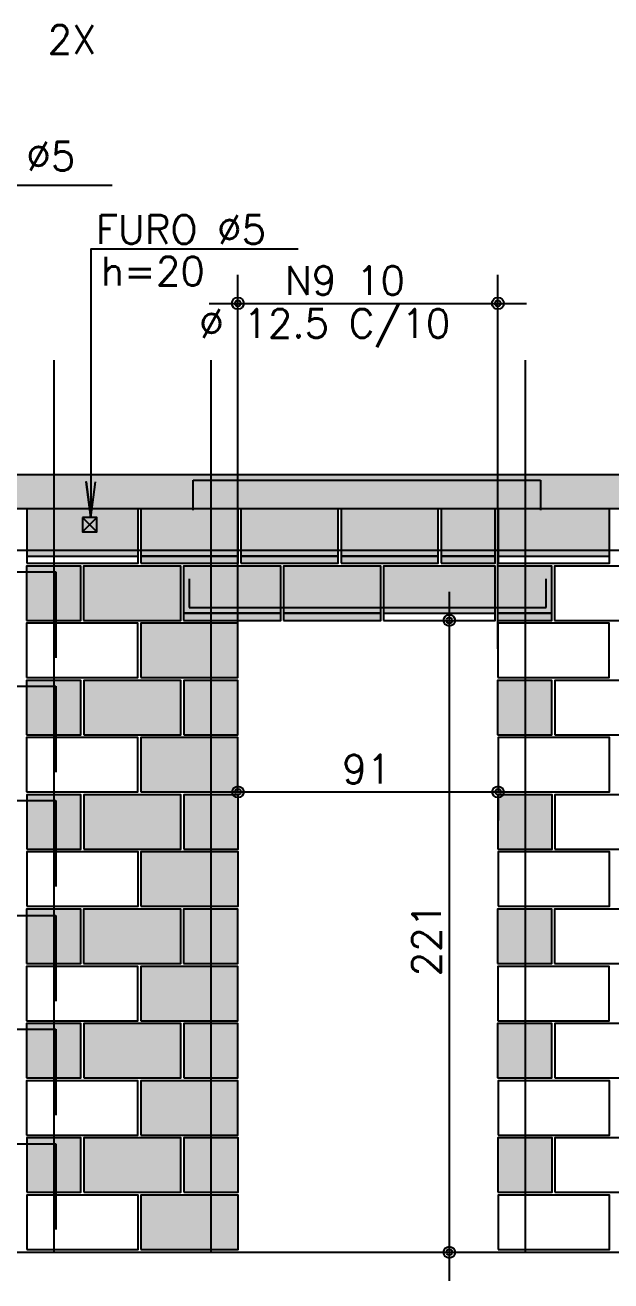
# Model space of a CAD drawing. Extents: x -2 to 121, y -2 to 61.
# Drawn here: x 76.7 to 80.8, y 28.81 to 37.6 of the extents above; entities that cross this region are included whole.
import ezdxf

# ---------------------------------------------------------------- set-up
doc = ezdxf.new("R2010")
doc.units = 0
doc.header["$MEASUREMENT"] = 0
for name, color, linetype in [('PENA_01', 1, 'CONTINUOUS'), ('PENA_02', 2, 'CONTINUOUS'), ('PENA_03', 3, 'CONTINUOUS'), ('PENA_05', 5, 'CONTINUOUS'), ('PENA_09', 254, 'CONTINUOUS'), ('PENA_11', 252, 'CONTINUOUS'), ('PENA_21', 100, 'CONTINUOUS'), ('PENA_23', 50, 'CONTINUOUS')]:
    doc.layers.add(name, color=color, linetype=linetype)
doc.styles.get("Standard").update_dxf_attribs({"font": 'ROMANS.SHX'})

msp = doc.modelspace()

# ---------------------------------------------------------------- linework, layer by layer
at = {"layer": 'PENA_01', "linetype": 'Continuous'}
for p, q in [((78.188963, 33.233397), (78.188963, 35.850789)), ((80.008963, 33.233397), (80.008963, 35.850789)), ((77.988963, 35.650789), (80.208963, 35.650789)), ((77.101096, 34.153397), (77.201096, 34.053397)), ((77.201096, 34.153397), (77.101096, 34.053397)), ((76.711096, 33.883397), (77.491096, 33.883397)), ((77.511096, 33.883397), (78.191096, 33.883397)), ((78.211096, 33.883397), (78.891096, 33.883397)), ((78.911096, 33.883397), (79.591096, 33.883397)), ((79.611096, 33.883397), (79.991096, 33.883397)), ((80.011096, 33.883397), (80.791096, 33.883397)), ((79.669108, 33.633397), (79.669108, 28.813397)), ((77.808963, 33.483397), (78.488963, 33.483397)), ((78.508963, 33.483397), (79.188963, 33.483397)), ((79.208963, 33.483397), (79.988963, 33.483397)), ((80.006424, 33.483397), (80.386424, 33.483397)), ((79.798963, 33.433397), (79.869108, 33.433397)), ((77.99003, 32.233397), (80.21003, 32.233397)), ((78.19003, 32.223397), (78.19003, 32.033397)), ((80.01003, 32.223397), (80.01003, 32.033397)), ((79.700585, 29.013397), (79.869108, 29.013397))]:
    msp.add_line(p, q, dxfattribs=at)
msp.add_lwpolyline([(77.101096, 34.153397), (77.101096, 34.053397), (77.201096, 34.053397), (77.201096, 34.153397), (77.101096, 34.153397)], dxfattribs=at)
at = {"layer": 'PENA_02', "linetype": 'Continuous'}
msp.add_line((72.611096, 29.013397), (83.791096, 29.013397), dxfattribs=at)
for points in [[(72.611096, 34.213397), (72.611096, 34.453397), (83.791096, 34.453397), (83.791096, 34.213397), (72.611096, 34.213397)], [(76.711096, 33.833397), (77.491096, 33.833397), (77.491096, 34.213397), (76.711096, 34.213397), (76.711096, 33.833397)], [(77.511096, 33.833397), (78.191096, 33.833397), (78.191096, 34.213397), (77.511096, 34.213397), (77.511096, 33.833397)], [(78.211096, 33.833397), (78.891096, 33.833397), (78.891096, 34.213397), (78.211096, 34.213397), (78.211096, 33.833397)], [(78.911096, 33.833397), (79.591096, 33.833397), (79.591096, 34.213397), (78.911096, 34.213397), (78.911096, 33.833397)], [(79.611096, 33.833397), (79.991096, 33.833397), (79.991096, 34.213397), (79.611096, 34.213397), (79.611096, 33.833397)], [(80.011096, 33.833397), (80.791096, 33.833397), (80.791096, 34.213397), (80.011096, 34.213397), (80.011096, 33.833397)], [(76.708963, 33.433397), (77.088963, 33.433397), (77.088963, 33.813397), (76.708963, 33.813397), (76.708963, 33.433397)], [(77.108963, 33.433397), (77.788963, 33.433397), (77.788963, 33.813397), (77.108963, 33.813397), (77.108963, 33.433397)], [(77.808963, 33.433397), (78.488963, 33.433397), (78.488963, 33.813397), (77.808963, 33.813397), (77.808963, 33.433397)], [(78.508963, 33.433397), (79.188963, 33.433397), (79.188963, 33.813397), (78.508963, 33.813397), (78.508963, 33.433397)], [(79.208963, 33.433397), (79.988963, 33.433397), (79.988963, 33.813397), (79.208963, 33.813397), (79.208963, 33.433397)], [(80.006424, 33.433397), (80.386424, 33.433397), (80.386424, 33.813397), (80.006424, 33.813397), (80.006424, 33.433397)], [(80.406424, 33.433397), (81.186424, 33.433397), (81.186424, 33.813397), (80.406424, 33.813397), (80.406424, 33.433397)], [(76.708963, 33.033397), (77.488963, 33.033397), (77.488963, 33.413397), (76.708963, 33.413397), (76.708963, 33.033397)], [(77.508963, 33.033397), (78.188963, 33.033397), (78.188963, 33.413397), (77.508963, 33.413397), (77.508963, 33.033397)], [(80.008963, 33.033397), (80.788963, 33.033397), (80.788963, 33.413397), (80.008963, 33.413397), (80.008963, 33.033397)], [(76.71003, 32.633397), (77.09003, 32.633397), (77.09003, 33.013397), (76.71003, 33.013397), (76.71003, 32.633397)], [(77.11003, 32.633397), (77.79003, 32.633397), (77.79003, 33.013397), (77.11003, 33.013397), (77.11003, 32.633397)], [(77.81003, 32.633397), (78.19003, 32.633397), (78.19003, 33.013397), (77.81003, 33.013397), (77.81003, 32.633397)], [(80.00749, 32.633397), (80.38749, 32.633397), (80.38749, 33.013397), (80.00749, 33.013397), (80.00749, 32.633397)], [(80.40749, 32.633397), (81.18749, 32.633397), (81.18749, 33.013397), (80.40749, 33.013397), (80.40749, 32.633397)], [(76.71003, 32.233397), (77.49003, 32.233397), (77.49003, 32.613397), (76.71003, 32.613397), (76.71003, 32.233397)], [(77.51003, 32.233397), (78.19003, 32.233397), (78.19003, 32.613397), (77.51003, 32.613397), (77.51003, 32.233397)], [(80.01003, 32.233397), (80.79003, 32.233397), (80.79003, 32.613397), (80.01003, 32.613397), (80.01003, 32.233397)], [(76.711096, 31.833397), (77.091096, 31.833397), (77.091096, 32.213397), (76.711096, 32.213397), (76.711096, 31.833397)], [(77.111096, 31.833397), (77.791096, 31.833397), (77.791096, 32.213397), (77.111096, 32.213397), (77.111096, 31.833397)], [(77.811096, 31.833397), (78.191096, 31.833397), (78.191096, 32.213397), (77.811096, 32.213397), (77.811096, 31.833397)], [(80.008556, 31.833397), (80.388556, 31.833397), (80.388556, 32.213397), (80.008556, 32.213397), (80.008556, 31.833397)], [(80.408556, 31.833397), (81.188556, 31.833397), (81.188556, 32.213397), (80.408556, 32.213397), (80.408556, 31.833397)], [(76.711096, 31.433397), (77.491096, 31.433397), (77.491096, 31.813397), (76.711096, 31.813397), (76.711096, 31.433397)], [(77.511096, 31.433397), (78.191096, 31.433397), (78.191096, 31.813397), (77.511096, 31.813397), (77.511096, 31.433397)], [(80.011096, 31.433397), (80.791096, 31.433397), (80.791096, 31.813397), (80.011096, 31.813397), (80.011096, 31.433397)], [(76.708963, 31.033397), (77.088963, 31.033397), (77.088963, 31.413397), (76.708963, 31.413397), (76.708963, 31.033397)], [(77.108963, 31.033397), (77.788963, 31.033397), (77.788963, 31.413397), (77.108963, 31.413397), (77.108963, 31.033397)], [(77.808963, 31.033397), (78.188963, 31.033397), (78.188963, 31.413397), (77.808963, 31.413397), (77.808963, 31.033397)], [(80.006424, 31.033397), (80.386424, 31.033397), (80.386424, 31.413397), (80.006424, 31.413397), (80.006424, 31.033397)], [(80.406424, 31.033397), (81.186424, 31.033397), (81.186424, 31.413397), (80.406424, 31.413397), (80.406424, 31.033397)], [(76.708963, 30.633397), (77.488963, 30.633397), (77.488963, 31.013397), (76.708963, 31.013397), (76.708963, 30.633397)], [(77.508963, 30.633397), (78.188963, 30.633397), (78.188963, 31.013397), (77.508963, 31.013397), (77.508963, 30.633397)], [(80.008963, 30.633397), (80.788963, 30.633397), (80.788963, 31.013397), (80.008963, 31.013397), (80.008963, 30.633397)], [(76.71003, 30.233397), (77.09003, 30.233397), (77.09003, 30.613397), (76.71003, 30.613397), (76.71003, 30.233397)], [(77.11003, 30.233397), (77.79003, 30.233397), (77.79003, 30.613397), (77.11003, 30.613397), (77.11003, 30.233397)], [(77.81003, 30.233397), (78.19003, 30.233397), (78.19003, 30.613397), (77.81003, 30.613397), (77.81003, 30.233397)], [(80.00749, 30.233397), (80.38749, 30.233397), (80.38749, 30.613397), (80.00749, 30.613397), (80.00749, 30.233397)], [(80.40749, 30.233397), (81.18749, 30.233397), (81.18749, 30.613397), (80.40749, 30.613397), (80.40749, 30.233397)], [(76.71003, 29.833397), (77.49003, 29.833397), (77.49003, 30.213397), (76.71003, 30.213397), (76.71003, 29.833397)], [(77.51003, 29.833397), (78.19003, 29.833397), (78.19003, 30.213397), (77.51003, 30.213397), (77.51003, 29.833397)], [(80.01003, 29.833397), (80.79003, 29.833397), (80.79003, 30.213397), (80.01003, 30.213397), (80.01003, 29.833397)], [(76.711096, 29.433397), (77.091096, 29.433397), (77.091096, 29.813397), (76.711096, 29.813397), (76.711096, 29.433397)], [(77.111096, 29.433397), (77.791096, 29.433397), (77.791096, 29.813397), (77.111096, 29.813397), (77.111096, 29.433397)], [(77.811096, 29.433397), (78.191096, 29.433397), (78.191096, 29.813397), (77.811096, 29.813397), (77.811096, 29.433397)], [(80.008556, 29.433397), (80.388556, 29.433397), (80.388556, 29.813397), (80.008556, 29.813397), (80.008556, 29.433397)], [(80.408556, 29.433397), (81.188556, 29.433397), (81.188556, 29.813397), (80.408556, 29.813397), (80.408556, 29.433397)], [(76.711096, 29.033397), (77.491096, 29.033397), (77.491096, 29.413397), (76.711096, 29.413397), (76.711096, 29.033397)], [(77.511096, 29.033397), (78.191096, 29.033397), (78.191096, 29.413397), (77.511096, 29.413397), (77.511096, 29.033397)], [(80.011096, 29.033397), (80.791096, 29.033397), (80.791096, 29.413397), (80.011096, 29.413397), (80.011096, 29.033397)]]:
    msp.add_lwpolyline(points, dxfattribs=at)
for centre, radius in [((78.188963, 35.650789), 0.041625), ((78.188963, 35.650789), 0.02075), ((80.008963, 35.650789), 0.041625), ((80.008963, 35.650789), 0.02075), ((79.669108, 33.433397), 0.04), ((79.669108, 33.433397), 0.02), ((78.19003, 32.233397), 0.04), ((78.19003, 32.233397), 0.02), ((80.01003, 32.233397), 0.04), ((80.01003, 32.233397), 0.02), ((79.669108, 29.013397), 0.04), ((79.669108, 29.013397), 0.02)]:
    msp.add_circle(centre, radius, dxfattribs=at)
at = {"layer": 'PENA_03', "linetype": 'Continuous'}
for p, q in [((79.598963, 33.433397), (79.598963, 33.433397)), ((78.188963, 33.033397), (78.188963, 33.033397)), ((80.008963, 33.033397), (80.008963, 33.033397)), ((78.19003, 32.423397), (78.19003, 32.423397)), ((80.01003, 32.423397), (80.01003, 32.423397)), ((79.500585, 29.013397), (79.500585, 29.013397))]:
    msp.add_line(p, q, dxfattribs=at)
for points in [[(77.310119, 36.475972), (75.860127, 36.475972), (75.860127, 34.153628), (75.827496, 34.401489), (75.860127, 34.153628), (75.892759, 34.401489)], [(78.612144, 36.031102), (77.160127, 36.031102), (77.160127, 34.153628), (77.127496, 34.401489), (77.160127, 34.153628), (77.192759, 34.401489)]]:
    msp.add_lwpolyline(points, dxfattribs=at)
at = {"layer": 'PENA_05', "linetype": 'Continuous'}
for p, q in [((77.876831, 34.203397), (77.876831, 34.413397)), ((77.876831, 34.413397), (80.306424, 34.413397)), ((80.306424, 34.413397), (80.306424, 34.203397)), ((83.691096, 33.923397), (72.711096, 33.923397)), ((76.494032, 33.772453), (76.914032, 33.772453)), ((76.914032, 33.772453), (76.914032, 33.172453)), ((77.848963, 33.723397), (77.848963, 33.523397)), ((80.346424, 33.523397), (80.346424, 33.723397)), ((77.848963, 33.523397), (80.346424, 33.523397)), ((76.494032, 32.972453), (76.914032, 32.972453)), ((76.914032, 32.972453), (76.914032, 32.372453)), ((76.494032, 32.172453), (76.914032, 32.172453)), ((76.914032, 32.172453), (76.914032, 31.572453)), ((76.494032, 31.370081), (76.914032, 31.370081)), ((76.914032, 31.370081), (76.914032, 30.770081)), ((76.494032, 30.573319), (76.914032, 30.573319)), ((76.914032, 30.573319), (76.914032, 29.973319)), ((76.494032, 29.772453), (76.914032, 29.772453)), ((76.914032, 29.772453), (76.914032, 29.172453))]:
    msp.add_line(p, q, dxfattribs=at)
for points in [[(76.901096, 35.253397), (76.901096, 29.013397)], [(78.001096, 35.253397), (78.001096, 29.013397)], [(80.201096, 35.253397), (80.201096, 29.013397)]]:
    msp.add_lwpolyline(points, dxfattribs=at)
at = {"layer": 'PENA_09', "linetype": 'Continuous'}
for points in [[(76.711096, 33.883397), (77.491096, 33.883397), (77.491096, 34.213397), (76.711096, 34.213397), (76.711096, 33.883397)], [(77.511096, 33.883397), (78.191096, 33.883397), (78.191096, 34.213397), (77.511096, 34.213397), (77.511096, 33.883397)], [(78.211096, 33.883397), (78.891096, 33.883397), (78.891096, 34.213397), (78.211096, 34.213397), (78.211096, 33.883397)], [(78.911096, 33.883397), (79.591096, 33.883397), (79.591096, 34.213397), (78.911096, 34.213397), (78.911096, 33.883397)], [(79.611096, 33.883397), (79.991096, 33.883397), (79.991096, 34.213397), (79.611096, 34.213397), (79.611096, 33.883397)], [(80.011096, 33.883397), (80.791096, 33.883397), (80.791096, 34.213397), (80.011096, 34.213397), (80.011096, 33.883397)], [(77.808963, 33.483397), (78.488963, 33.483397), (78.488963, 33.813397), (77.808963, 33.813397), (77.808963, 33.483397)], [(78.508963, 33.483397), (79.188963, 33.483397), (79.188963, 33.813397), (78.508963, 33.813397), (78.508963, 33.483397)], [(79.208963, 33.483397), (79.988963, 33.483397), (79.988963, 33.813397), (79.208963, 33.813397), (79.208963, 33.483397)], [(80.006424, 33.483397), (80.386424, 33.483397), (80.386424, 33.813397), (80.006424, 33.813397), (80.006424, 33.483397)]]:
    msp.add_lwpolyline(points, dxfattribs=at)
for points in [[(76.711096, 33.883397), (77.491096, 33.883397), (77.491096, 34.213397)], [(76.711096, 33.883397), (77.491096, 34.213397), (76.711096, 34.213397)], [(76.711096, 33.883397), (76.711096, 34.213397), (76.711096, 33.883397)], [(77.511096, 33.883397), (78.191096, 33.883397), (78.191096, 34.213397)], [(77.511096, 33.883397), (78.191096, 34.213397), (77.511096, 34.213397)], [(77.511096, 33.883397), (77.511096, 34.213397), (77.511096, 33.883397)], [(78.211096, 33.883397), (78.891096, 33.883397), (78.891096, 34.213397)], [(78.211096, 33.883397), (78.891096, 34.213397), (78.211096, 34.213397)], [(78.211096, 33.883397), (78.211096, 34.213397), (78.211096, 33.883397)], [(78.911096, 33.883397), (79.591096, 33.883397), (79.591096, 34.213397)], [(78.911096, 33.883397), (79.591096, 34.213397), (78.911096, 34.213397)], [(78.911096, 33.883397), (78.911096, 34.213397), (78.911096, 33.883397)], [(79.611096, 33.883397), (79.991096, 33.883397), (79.991096, 34.213397)], [(79.611096, 33.883397), (79.991096, 34.213397), (79.611096, 34.213397)], [(79.611096, 33.883397), (79.611096, 34.213397), (79.611096, 33.883397)], [(80.011096, 33.883397), (80.791096, 33.883397), (80.791096, 34.213397)], [(80.011096, 33.883397), (80.791096, 34.213397), (80.011096, 34.213397)], [(80.011096, 33.883397), (80.011096, 34.213397), (80.011096, 33.883397)], [(77.808963, 33.483397), (78.488963, 33.483397), (78.488963, 33.813397)], [(77.808963, 33.483397), (78.488963, 33.813397), (77.808963, 33.813397)], [(77.808963, 33.483397), (77.808963, 33.813397), (77.808963, 33.483397)], [(78.508963, 33.483397), (79.188963, 33.483397), (79.188963, 33.813397)], [(78.508963, 33.483397), (79.188963, 33.813397), (78.508963, 33.813397)], [(78.508963, 33.483397), (78.508963, 33.813397), (78.508963, 33.483397)], [(79.208963, 33.483397), (79.988963, 33.483397), (79.988963, 33.813397)], [(79.208963, 33.483397), (79.988963, 33.813397), (79.208963, 33.813397)], [(79.208963, 33.483397), (79.208963, 33.813397), (79.208963, 33.483397)], [(80.006424, 33.483397), (80.386424, 33.483397), (80.386424, 33.813397)], [(80.006424, 33.483397), (80.386424, 33.813397), (80.006424, 33.813397)], [(80.006424, 33.483397), (80.006424, 33.813397), (80.006424, 33.483397)]]:
    msp.add_solid(points, dxfattribs=at)
at = {"layer": 'PENA_11', "linetype": 'Continuous'}
for points in [[(72.611096, 34.213397), (72.611096, 34.453397), (83.791096, 34.453397)], [(72.611096, 34.213397), (83.791096, 34.453397), (83.791096, 34.213397)], [(72.611096, 34.213397), (83.791096, 34.213397), (72.611096, 34.213397)]]:
    msp.add_solid(points, dxfattribs=at)
at = {"layer": 'PENA_21', "linetype": 'Continuous'}
for points in [[(77.511096, 33.833397), (78.191096, 33.833397), (78.191096, 33.883397), (77.511096, 33.883397), (77.511096, 33.833397)], [(78.211096, 33.833397), (78.891096, 33.833397), (78.891096, 33.883397), (78.211096, 33.883397), (78.211096, 33.833397)], [(78.911096, 33.833397), (79.591096, 33.833397), (79.591096, 33.883397), (78.911096, 33.883397), (78.911096, 33.833397)], [(77.108963, 33.433397), (77.788963, 33.433397), (77.788963, 33.813397), (77.108963, 33.813397), (77.108963, 33.433397)], [(77.808963, 33.433397), (78.488963, 33.433397), (78.488963, 33.483397), (77.808963, 33.483397), (77.808963, 33.433397)], [(78.508963, 33.433397), (79.188963, 33.433397), (79.188963, 33.483397), (78.508963, 33.483397), (78.508963, 33.433397)], [(77.508963, 33.033397), (78.188963, 33.033397), (78.188963, 33.413397), (77.508963, 33.413397), (77.508963, 33.033397)], [(77.11003, 32.633397), (77.79003, 32.633397), (77.79003, 33.013397), (77.11003, 33.013397), (77.11003, 32.633397)], [(77.51003, 32.233397), (78.19003, 32.233397), (78.19003, 32.613397), (77.51003, 32.613397), (77.51003, 32.233397)], [(77.111096, 31.833397), (77.791096, 31.833397), (77.791096, 32.213397), (77.111096, 32.213397), (77.111096, 31.833397)], [(77.511096, 31.433397), (78.191096, 31.433397), (78.191096, 31.813397), (77.511096, 31.813397), (77.511096, 31.433397)], [(77.108963, 31.033397), (77.788963, 31.033397), (77.788963, 31.413397), (77.108963, 31.413397), (77.108963, 31.033397)], [(77.508963, 30.633397), (78.188963, 30.633397), (78.188963, 31.013397), (77.508963, 31.013397), (77.508963, 30.633397)], [(77.11003, 30.233397), (77.79003, 30.233397), (77.79003, 30.613397), (77.11003, 30.613397), (77.11003, 30.233397)], [(77.51003, 29.833397), (78.19003, 29.833397), (78.19003, 30.213397), (77.51003, 30.213397), (77.51003, 29.833397)], [(77.111096, 29.433397), (77.791096, 29.433397), (77.791096, 29.813397), (77.111096, 29.813397), (77.111096, 29.433397)], [(77.511096, 29.033397), (78.191096, 29.033397), (78.191096, 29.413397), (77.511096, 29.413397), (77.511096, 29.033397)]]:
    msp.add_lwpolyline(points, dxfattribs=at)
for points in [[(77.511096, 33.833397), (78.191096, 33.833397), (78.191096, 33.883397)], [(77.511096, 33.833397), (78.191096, 33.883397), (77.511096, 33.883397)], [(77.511096, 33.833397), (77.511096, 33.883397), (77.511096, 33.833397)], [(78.211096, 33.833397), (78.891096, 33.833397), (78.891096, 33.883397)], [(78.211096, 33.833397), (78.891096, 33.883397), (78.211096, 33.883397)], [(78.211096, 33.833397), (78.211096, 33.883397), (78.211096, 33.833397)], [(78.911096, 33.833397), (79.591096, 33.833397), (79.591096, 33.883397)], [(78.911096, 33.833397), (79.591096, 33.883397), (78.911096, 33.883397)], [(78.911096, 33.833397), (78.911096, 33.883397), (78.911096, 33.833397)], [(77.108963, 33.433397), (77.788963, 33.433397), (77.788963, 33.813397)], [(77.108963, 33.433397), (77.788963, 33.813397), (77.108963, 33.813397)], [(77.108963, 33.433397), (77.108963, 33.813397), (77.108963, 33.433397)], [(77.808963, 33.433397), (78.488963, 33.433397), (78.488963, 33.483397)], [(77.808963, 33.433397), (78.488963, 33.483397), (77.808963, 33.483397)], [(77.808963, 33.433397), (77.808963, 33.483397), (77.808963, 33.433397)], [(78.508963, 33.433397), (79.188963, 33.433397), (79.188963, 33.483397)], [(78.508963, 33.433397), (79.188963, 33.483397), (78.508963, 33.483397)], [(78.508963, 33.433397), (78.508963, 33.483397), (78.508963, 33.433397)], [(77.508963, 33.033397), (78.188963, 33.033397), (78.188963, 33.413397)], [(77.508963, 33.033397), (78.188963, 33.413397), (77.508963, 33.413397)], [(77.508963, 33.033397), (77.508963, 33.413397), (77.508963, 33.033397)], [(77.11003, 32.633397), (77.79003, 32.633397), (77.79003, 33.013397)], [(77.11003, 32.633397), (77.79003, 33.013397), (77.11003, 33.013397)], [(77.11003, 32.633397), (77.11003, 33.013397), (77.11003, 32.633397)], [(77.51003, 32.233397), (78.19003, 32.233397), (78.19003, 32.613397)], [(77.51003, 32.233397), (78.19003, 32.613397), (77.51003, 32.613397)], [(77.51003, 32.233397), (77.51003, 32.613397), (77.51003, 32.233397)], [(77.111096, 31.833397), (77.791096, 31.833397), (77.791096, 32.213397)], [(77.111096, 31.833397), (77.791096, 32.213397), (77.111096, 32.213397)], [(77.111096, 31.833397), (77.111096, 32.213397), (77.111096, 31.833397)], [(77.511096, 31.433397), (78.191096, 31.433397), (78.191096, 31.813397)], [(77.511096, 31.433397), (78.191096, 31.813397), (77.511096, 31.813397)], [(77.511096, 31.433397), (77.511096, 31.813397), (77.511096, 31.433397)], [(77.108963, 31.033397), (77.788963, 31.033397), (77.788963, 31.413397)], [(77.108963, 31.033397), (77.788963, 31.413397), (77.108963, 31.413397)], [(77.108963, 31.033397), (77.108963, 31.413397), (77.108963, 31.033397)], [(77.508963, 30.633397), (78.188963, 30.633397), (78.188963, 31.013397)], [(77.508963, 30.633397), (78.188963, 31.013397), (77.508963, 31.013397)], [(77.508963, 30.633397), (77.508963, 31.013397), (77.508963, 30.633397)], [(77.11003, 30.233397), (77.79003, 30.233397), (77.79003, 30.613397)], [(77.11003, 30.233397), (77.79003, 30.613397), (77.11003, 30.613397)], [(77.11003, 30.233397), (77.11003, 30.613397), (77.11003, 30.233397)], [(77.51003, 29.833397), (78.19003, 29.833397), (78.19003, 30.213397)], [(77.51003, 29.833397), (78.19003, 30.213397), (77.51003, 30.213397)], [(77.51003, 29.833397), (77.51003, 30.213397), (77.51003, 29.833397)], [(77.111096, 29.433397), (77.791096, 29.433397), (77.791096, 29.813397)], [(77.111096, 29.433397), (77.791096, 29.813397), (77.111096, 29.813397)], [(77.111096, 29.433397), (77.111096, 29.813397), (77.111096, 29.433397)], [(77.511096, 29.033397), (78.191096, 29.033397), (78.191096, 29.413397)], [(77.511096, 29.033397), (78.191096, 29.413397), (77.511096, 29.413397)], [(77.511096, 29.033397), (77.511096, 29.413397), (77.511096, 29.033397)]]:
    msp.add_solid(points, dxfattribs=at)
at = {"layer": 'PENA_23', "linetype": 'Continuous'}
for points in [[(79.611096, 33.833397), (79.991096, 33.833397), (79.991096, 33.883397), (79.611096, 33.883397), (79.611096, 33.833397)], [(76.708963, 33.433397), (77.088963, 33.433397), (77.088963, 33.813397), (76.708963, 33.813397), (76.708963, 33.433397)], [(80.006424, 33.433397), (80.386424, 33.433397), (80.386424, 33.483397), (80.006424, 33.483397), (80.006424, 33.433397)], [(76.71003, 32.633397), (77.09003, 32.633397), (77.09003, 33.013397), (76.71003, 33.013397), (76.71003, 32.633397)], [(77.81003, 32.633397), (78.19003, 32.633397), (78.19003, 33.013397), (77.81003, 33.013397), (77.81003, 32.633397)], [(80.00749, 32.633397), (80.38749, 32.633397), (80.38749, 33.013397), (80.00749, 33.013397), (80.00749, 32.633397)], [(76.711096, 31.833397), (77.091096, 31.833397), (77.091096, 32.213397), (76.711096, 32.213397), (76.711096, 31.833397)], [(77.811096, 31.833397), (78.191096, 31.833397), (78.191096, 32.213397), (77.811096, 32.213397), (77.811096, 31.833397)], [(80.008556, 31.833397), (80.388556, 31.833397), (80.388556, 32.213397), (80.008556, 32.213397), (80.008556, 31.833397)], [(76.708963, 31.033397), (77.088963, 31.033397), (77.088963, 31.413397), (76.708963, 31.413397), (76.708963, 31.033397)], [(77.808963, 31.033397), (78.188963, 31.033397), (78.188963, 31.413397), (77.808963, 31.413397), (77.808963, 31.033397)], [(80.006424, 31.033397), (80.386424, 31.033397), (80.386424, 31.413397), (80.006424, 31.413397), (80.006424, 31.033397)], [(76.71003, 30.233397), (77.09003, 30.233397), (77.09003, 30.613397), (76.71003, 30.613397), (76.71003, 30.233397)], [(77.81003, 30.233397), (78.19003, 30.233397), (78.19003, 30.613397), (77.81003, 30.613397), (77.81003, 30.233397)], [(80.00749, 30.233397), (80.38749, 30.233397), (80.38749, 30.613397), (80.00749, 30.613397), (80.00749, 30.233397)], [(76.711096, 29.433397), (77.091096, 29.433397), (77.091096, 29.813397), (76.711096, 29.813397), (76.711096, 29.433397)], [(77.811096, 29.433397), (78.191096, 29.433397), (78.191096, 29.813397), (77.811096, 29.813397), (77.811096, 29.433397)], [(80.008556, 29.433397), (80.388556, 29.433397), (80.388556, 29.813397), (80.008556, 29.813397), (80.008556, 29.433397)]]:
    msp.add_lwpolyline(points, dxfattribs=at)
for points in [[(79.611096, 33.833397), (79.991096, 33.833397), (79.991096, 33.883397)], [(79.611096, 33.833397), (79.991096, 33.883397), (79.611096, 33.883397)], [(79.611096, 33.833397), (79.611096, 33.883397), (79.611096, 33.833397)], [(76.708963, 33.433397), (77.088963, 33.433397), (77.088963, 33.813397)], [(76.708963, 33.433397), (77.088963, 33.813397), (76.708963, 33.813397)], [(76.708963, 33.433397), (76.708963, 33.813397), (76.708963, 33.433397)], [(80.006424, 33.433397), (80.386424, 33.433397), (80.386424, 33.483397)], [(80.006424, 33.433397), (80.386424, 33.483397), (80.006424, 33.483397)], [(80.006424, 33.433397), (80.006424, 33.483397), (80.006424, 33.433397)], [(76.71003, 32.633397), (77.09003, 32.633397), (77.09003, 33.013397)], [(76.71003, 32.633397), (77.09003, 33.013397), (76.71003, 33.013397)], [(76.71003, 32.633397), (76.71003, 33.013397), (76.71003, 32.633397)], [(77.81003, 32.633397), (78.19003, 32.633397), (78.19003, 33.013397)], [(77.81003, 32.633397), (78.19003, 33.013397), (77.81003, 33.013397)], [(77.81003, 32.633397), (77.81003, 33.013397), (77.81003, 32.633397)], [(80.00749, 32.633397), (80.38749, 32.633397), (80.38749, 33.013397)], [(80.00749, 32.633397), (80.38749, 33.013397), (80.00749, 33.013397)], [(80.00749, 32.633397), (80.00749, 33.013397), (80.00749, 32.633397)], [(76.711096, 31.833397), (77.091096, 31.833397), (77.091096, 32.213397)], [(76.711096, 31.833397), (77.091096, 32.213397), (76.711096, 32.213397)], [(76.711096, 31.833397), (76.711096, 32.213397), (76.711096, 31.833397)], [(77.811096, 31.833397), (78.191096, 31.833397), (78.191096, 32.213397)], [(77.811096, 31.833397), (78.191096, 32.213397), (77.811096, 32.213397)], [(77.811096, 31.833397), (77.811096, 32.213397), (77.811096, 31.833397)], [(80.008556, 31.833397), (80.388556, 31.833397), (80.388556, 32.213397)], [(80.008556, 31.833397), (80.388556, 32.213397), (80.008556, 32.213397)], [(80.008556, 31.833397), (80.008556, 32.213397), (80.008556, 31.833397)], [(76.708963, 31.033397), (77.088963, 31.033397), (77.088963, 31.413397)], [(76.708963, 31.033397), (77.088963, 31.413397), (76.708963, 31.413397)], [(76.708963, 31.033397), (76.708963, 31.413397), (76.708963, 31.033397)], [(77.808963, 31.033397), (78.188963, 31.033397), (78.188963, 31.413397)], [(77.808963, 31.033397), (78.188963, 31.413397), (77.808963, 31.413397)], [(77.808963, 31.033397), (77.808963, 31.413397), (77.808963, 31.033397)], [(80.006424, 31.033397), (80.386424, 31.033397), (80.386424, 31.413397)], [(80.006424, 31.033397), (80.386424, 31.413397), (80.006424, 31.413397)], [(80.006424, 31.033397), (80.006424, 31.413397), (80.006424, 31.033397)], [(76.71003, 30.233397), (77.09003, 30.233397), (77.09003, 30.613397)], [(76.71003, 30.233397), (77.09003, 30.613397), (76.71003, 30.613397)], [(76.71003, 30.233397), (76.71003, 30.613397), (76.71003, 30.233397)], [(77.81003, 30.233397), (78.19003, 30.233397), (78.19003, 30.613397)], [(77.81003, 30.233397), (78.19003, 30.613397), (77.81003, 30.613397)], [(77.81003, 30.233397), (77.81003, 30.613397), (77.81003, 30.233397)], [(80.00749, 30.233397), (80.38749, 30.233397), (80.38749, 30.613397)], [(80.00749, 30.233397), (80.38749, 30.613397), (80.00749, 30.613397)], [(80.00749, 30.233397), (80.00749, 30.613397), (80.00749, 30.233397)], [(76.711096, 29.433397), (77.091096, 29.433397), (77.091096, 29.813397)], [(76.711096, 29.433397), (77.091096, 29.813397), (76.711096, 29.813397)], [(76.711096, 29.433397), (76.711096, 29.813397), (76.711096, 29.433397)], [(77.811096, 29.433397), (78.191096, 29.433397), (78.191096, 29.813397)], [(77.811096, 29.433397), (78.191096, 29.813397), (77.811096, 29.813397)], [(77.811096, 29.433397), (77.811096, 29.813397), (77.811096, 29.433397)], [(80.008556, 29.433397), (80.388556, 29.433397), (80.388556, 29.813397)], [(80.008556, 29.433397), (80.388556, 29.813397), (80.008556, 29.813397)], [(80.008556, 29.433397), (80.008556, 29.813397), (80.008556, 29.433397)]]:
    msp.add_solid(points, dxfattribs=at)

# ---------------------------------------------------------------- texts
at = {"layer": 'PENA_02', "linetype": 'Continuous'}
msp.add_text('2X', height=0.2, dxfattribs=at).set_placement((76.857114, 37.397198))
at = {"layer": 'PENA_03', "linetype": 'Continuous'}
for s, p in [('FURO %%c5', (75.860086, 36.579901)), ('FURO %%c5', (77.195623, 36.06752)), ('h=20', (77.229636, 35.77652)), ('N9 10', (78.518963, 35.710789)), ('%%c 12.5 C/10', (77.918963, 35.410789)), ('91', (78.92003, 32.293397))]:
    msp.add_text(s, height=0.2, dxfattribs=at).set_placement(p)
msp.add_text('221', height=0.2, rotation=90, dxfattribs=at).set_placement((79.609108, 30.943397))

doc.saveas('drawing.dxf')
